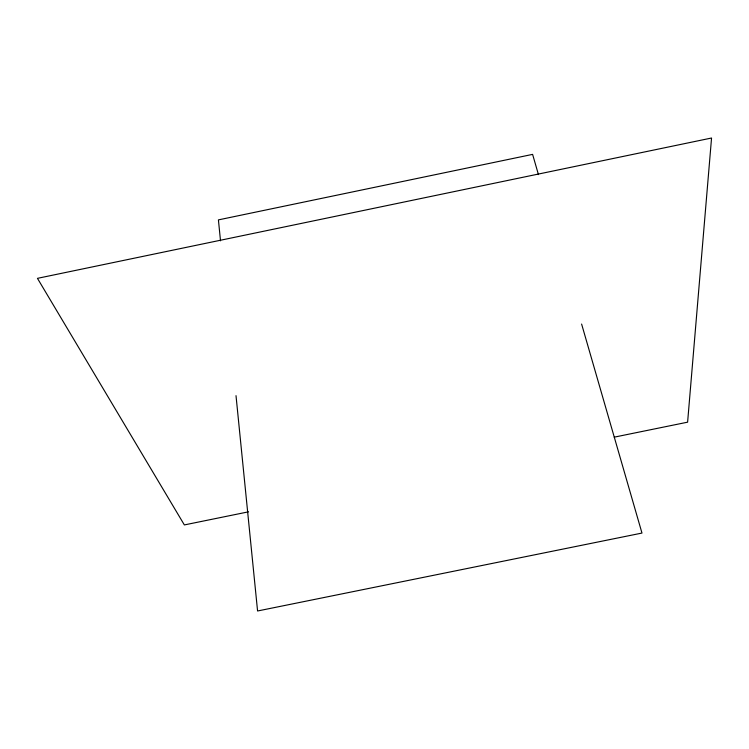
<?xml version="1.0" encoding="UTF-8"?>
<svg xmlns="http://www.w3.org/2000/svg" width="749" height="749" viewBox="0 0 749 749"><rect width="100%" height="100%" fill="white"/><g stroke="black" fill="none" stroke-linecap="round" stroke-linejoin="round"><path stroke-width="1.12" d="M248.556 511.82L184.357 524.927L37.45 278.347L711.55 138.013L687.61 422.174L614.246 437.154M538.447 174.611L532.605 154.378L218.418 219.888L220.515 240.841M581.608 324.055L641.977 533.063L257.572 610.987L236.01 395.65"/></g></svg>
